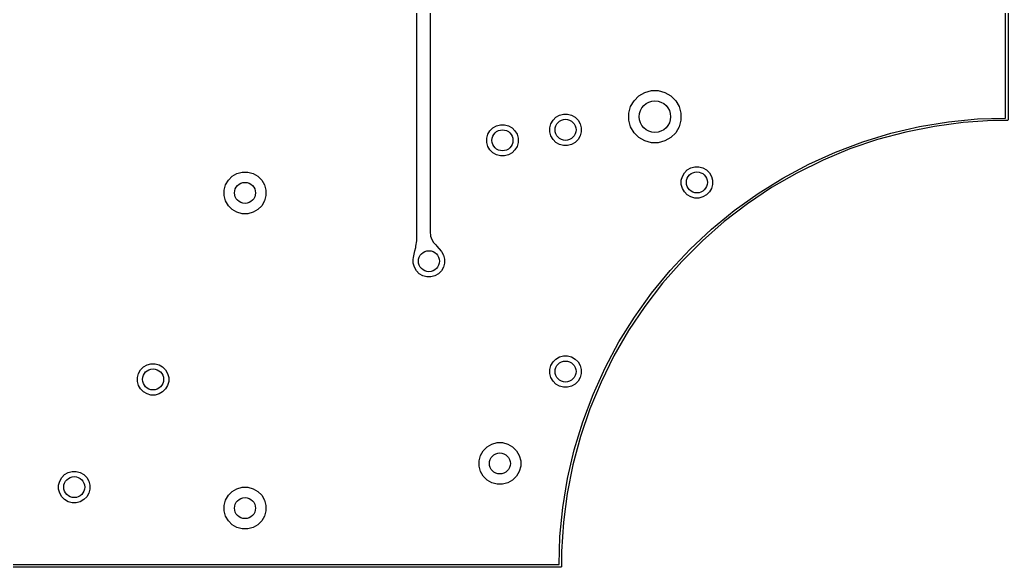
# Model space of a CAD drawing. Extents: x 89 to 178, y -115 to -57.
# Drawn here: x 159.21 to 178.03, y -115.02 to -104.61 of the extents above; entities that cross this region are included whole.
import ezdxf

# ---------------------------------------------------------------- set-up
doc = ezdxf.new("R2010")
doc.units = 0
doc.layers.add('BLACK', color=7, linetype='CONTINUOUS')

msp = doc.modelspace()

# ---------------------------------------------------------------- linework, layer by layer
at = {"layer": 'BLACK', "linetype": 'CONTINUOUS'}
for p, q in [((177.975, -106.475818), (177.975, -90.325)), ((178.025, -90.3), (178.025, -106.5)), ((166.773, -108.634367), (166.773, -93.021239)), ((167.023, -93.073015), (167.023, -108.632717)), ((170.903323, -106.145619), (170.995619, -106.053323)), ((170.995619, -106.053323), (171.108658, -105.98806)), ((171.108658, -105.98806), (171.234737, -105.954278)), ((171.234737, -105.954278), (171.365263, -105.954278)), ((171.365263, -105.954278), (171.491342, -105.98806)), ((171.491342, -105.98806), (171.604381, -106.053323)), ((171.604381, -106.053323), (171.696677, -106.145619)), ((170.804278, -106.384737), (170.83806, -106.258658)), ((170.83806, -106.258658), (170.903323, -106.145619)), ((171.696677, -106.145619), (171.76194, -106.258658)), ((171.76194, -106.258658), (171.795722, -106.384737)), ((169.361994, -106.517372), (169.417372, -106.461994)), ((169.417372, -106.461994), (169.485195, -106.422836)), ((169.485195, -106.422836), (169.560842, -106.402567)), ((169.560842, -106.402567), (169.639158, -106.402567)), ((169.639158, -106.402567), (169.714805, -106.422836)), ((169.714805, -106.422836), (169.782628, -106.461994)), ((169.782628, -106.461994), (169.838006, -106.517372)), ((170.804278, -106.515263), (170.804278, -106.384737)), ((171.795722, -106.384737), (171.795722, -106.515263)), ((168.217372, -106.661994), (168.285195, -106.622836)), ((168.285195, -106.622836), (168.360842, -106.602567)), ((168.360842, -106.602567), (168.439158, -106.602567)), ((168.439158, -106.602567), (168.514805, -106.622836)), ((168.514805, -106.622836), (168.582628, -106.661994)), ((169.302567, -106.660842), (169.322836, -106.585195)), ((169.302567, -106.739158), (169.302567, -106.660842)), ((169.322836, -106.585195), (169.361994, -106.517372)), ((169.838006, -106.517372), (169.877164, -106.585195)), ((169.877164, -106.585195), (169.897433, -106.660842)), ((169.897433, -106.660842), (169.897433, -106.739158)), ((170.83806, -106.641342), (170.804278, -106.515263)), ((170.903323, -106.754381), (170.83806, -106.641342)), ((171.76194, -106.641342), (171.696677, -106.754381)), ((171.795722, -106.515263), (171.76194, -106.641342)), ((175.793568, -106.765482), (176.336855, -106.638805)), ((176.618721, -106.633718), (176.074498, -106.741971)), ((176.336855, -106.638805), (176.887264, -106.547933)), ((177.16886, -106.561291), (176.618721, -106.633718)), ((176.887264, -106.547933), (177.442438, -106.493253)), ((177.722557, -106.525), (177.16886, -106.561291)), ((177.442438, -106.493253), (177.975, -106.475818)), ((178, -106.525), (177.722557, -106.525)), ((178.005856, -106.523097), (178, -106.525)), ((178.009567, -106.523097), (178.005856, -106.523097)), ((178.011353, -106.52131), (178.009567, -106.523097)), ((178.014695, -106.520225), (178.011353, -106.52131)), ((178.020687, -106.511976), (178.014695, -106.520225)), ((178.023097, -106.509567), (178.020687, -106.511976)), ((178.023345, -106.508317), (178.023097, -106.509567)), ((178.023776, -106.507725), (178.023345, -106.508317)), ((178.025, -106.5), (178.023776, -106.506153)), ((178.023776, -106.506153), (178.023776, -106.507725)), ((168.102567, -106.860842), (168.122836, -106.785195)), ((168.122836, -106.785195), (168.161994, -106.717372)), ((168.161994, -106.717372), (168.217372, -106.661994)), ((168.582628, -106.661994), (168.638006, -106.717372)), ((168.638006, -106.717372), (168.677164, -106.785195)), ((168.677164, -106.785195), (168.697433, -106.860842)), ((169.322836, -106.814805), (169.302567, -106.739158)), ((169.361994, -106.882628), (169.322836, -106.814805)), ((169.877164, -106.814805), (169.838006, -106.882628)), ((169.897433, -106.739158), (169.877164, -106.814805)), ((170.995619, -106.846677), (170.903323, -106.754381)), ((171.108658, -106.91194), (170.995619, -106.846677)), ((171.604381, -106.846677), (171.491342, -106.91194)), ((171.696677, -106.754381), (171.604381, -106.846677)), ((175.259729, -106.927421), (175.793568, -106.765482)), ((176.074498, -106.741971), (175.538519, -106.885586)), ((168.102567, -106.939158), (168.102567, -106.860842)), ((168.122836, -107.014805), (168.102567, -106.939158)), ((168.161994, -107.082628), (168.122836, -107.014805)), ((168.677164, -107.014805), (168.638006, -107.082628)), ((168.697433, -106.939158), (168.677164, -107.014805)), ((168.697433, -106.860842), (168.697433, -106.939158)), ((169.417372, -106.938006), (169.361994, -106.882628)), ((169.485195, -106.977164), (169.417372, -106.938006)), ((169.560842, -106.997433), (169.485195, -106.977164)), ((169.639158, -106.997433), (169.560842, -106.997433)), ((169.714805, -106.977164), (169.639158, -106.997433)), ((169.782628, -106.938006), (169.714805, -106.977164)), ((169.838006, -106.882628), (169.782628, -106.938006)), ((171.234737, -106.945722), (171.108658, -106.91194)), ((171.365263, -106.945722), (171.234737, -106.945722)), ((171.491342, -106.91194), (171.365263, -106.945722)), ((174.737624, -107.123927), (175.259729, -106.927421)), ((175.538519, -106.885586), (175.013082, -107.063948)), ((168.217372, -107.138006), (168.161994, -107.082628)), ((168.285195, -107.177164), (168.217372, -107.138006)), ((168.360842, -107.197433), (168.285195, -107.177164)), ((168.439158, -107.197433), (168.360842, -107.197433)), ((168.514805, -107.177164), (168.439158, -107.197433)), ((168.582628, -107.138006), (168.514805, -107.177164)), ((168.638006, -107.082628), (168.582628, -107.138006)), ((174.229489, -107.35416), (174.737624, -107.123927)), ((175.013082, -107.063948), (174.500434, -107.276294)), ((171.985195, -107.422836), (172.060842, -107.402567)), ((172.060842, -107.402567), (172.139158, -107.402567)), ((172.139158, -107.402567), (172.214805, -107.422836)), ((173.7375, -107.617133), (174.229489, -107.35416)), ((174.500434, -107.276294), (174.002773, -107.521713)), ((163.182659, -107.656495), (163.256495, -107.582659)), ((163.256495, -107.582659), (163.346927, -107.530448)), ((163.346927, -107.530448), (163.44779, -107.503422)), ((163.44779, -107.503422), (163.55221, -107.503422)), ((163.55221, -107.503422), (163.653073, -107.530448)), ((163.653073, -107.530448), (163.743505, -107.582659)), ((163.743505, -107.582659), (163.817341, -107.656495)), ((171.802567, -107.660842), (171.822836, -107.585195)), ((171.822836, -107.585195), (171.861994, -107.517372)), ((171.861994, -107.517372), (171.917372, -107.461994)), ((171.917372, -107.461994), (171.985195, -107.422836)), ((172.214805, -107.422836), (172.282628, -107.461994)), ((172.282628, -107.461994), (172.338006, -107.517372)), ((172.338006, -107.517372), (172.377164, -107.585195)), ((172.377164, -107.585195), (172.397433, -107.660842)), ((174.002773, -107.521713), (173.522228, -107.799156)), ((163.103422, -107.84779), (163.130448, -107.746927)), ((163.130448, -107.746927), (163.182659, -107.656495)), ((163.817341, -107.656495), (163.869552, -107.746927)), ((163.869552, -107.746927), (163.896578, -107.84779)), ((171.802567, -107.739158), (171.802567, -107.660842)), ((171.822836, -107.814805), (171.802567, -107.739158)), ((172.397433, -107.739158), (172.377164, -107.814805)), ((172.397433, -107.660842), (172.397433, -107.739158)), ((173.263764, -107.911722), (173.7375, -107.617133)), ((163.103422, -107.95221), (163.103422, -107.84779)), ((163.130448, -108.053073), (163.103422, -107.95221)), ((163.896578, -107.95221), (163.869552, -108.053073)), ((163.896578, -107.84779), (163.896578, -107.95221)), ((171.861994, -107.882628), (171.822836, -107.814805)), ((171.917372, -107.938006), (171.861994, -107.882628)), ((171.985195, -107.977164), (171.917372, -107.938006)), ((172.060842, -107.997433), (171.985195, -107.977164)), ((172.214805, -107.977164), (172.139158, -107.997433)), ((172.282628, -107.938006), (172.214805, -107.977164)), ((172.338006, -107.882628), (172.282628, -107.938006)), ((172.377164, -107.814805), (172.338006, -107.882628)), ((172.810309, -108.236663), (173.263764, -107.911722)), ((173.522228, -107.799156), (173.060857, -108.107434)), ((163.182659, -108.143505), (163.130448, -108.053073)), ((163.256495, -108.217341), (163.182659, -108.143505)), ((163.817341, -108.143505), (163.743505, -108.217341)), ((163.869552, -108.053073), (163.817341, -108.143505)), ((172.139158, -107.997433), (172.060842, -107.997433)), ((173.060857, -108.107434), (172.620637, -108.445227)), ((163.346927, -108.269552), (163.256495, -108.217341)), ((163.44779, -108.296578), (163.346927, -108.269552)), ((163.55221, -108.296578), (163.44779, -108.296578)), ((163.653073, -108.269552), (163.55221, -108.296578)), ((163.743505, -108.217341), (163.653073, -108.269552)), ((172.379077, -108.590566), (172.810309, -108.236663)), ((172.620637, -108.445227), (172.203452, -108.811088)), ((166.767402, -108.811111), (166.772661, -108.635121)), ((166.772661, -108.635121), (166.773, -108.634367)), ((167.023, -108.632717), (167.023847, -108.634555)), ((167.023847, -108.634555), (167.030673, -108.721457)), ((167.030673, -108.721457), (167.052546, -108.790158)), ((171.971915, -108.971915), (172.379077, -108.590566)), ((166.74822, -108.939897), (166.752183, -108.913294)), ((166.752183, -108.913294), (166.767401, -108.811117)), ((166.7674, -108.811117), (166.767402, -108.811111)), ((166.767401, -108.811117), (166.7674, -108.811117)), ((167.052546, -108.790158), (167.086893, -108.842637)), ((167.086893, -108.842637), (167.086895, -108.84264)), ((167.086895, -108.84264), (167.110708, -108.868534)), ((167.110708, -108.868534), (167.132002, -108.89169)), ((167.132002, -108.89169), (167.152023, -108.91253)), ((167.152023, -108.91253), (167.152696, -108.913294)), ((167.152696, -108.913294), (167.230654, -109.01002)), ((172.203452, -108.811088), (171.811088, -109.203452)), ((166.708163, -109.130022), (166.734773, -109.003028)), ((166.734773, -109.003028), (166.74822, -108.939897)), ((167.230654, -109.01002), (167.238006, -109.017372)), ((167.238006, -109.017372), (167.277164, -109.085195)), ((167.277164, -109.085195), (167.297433, -109.160842)), ((171.590566, -109.379077), (171.971915, -108.971915)), ((166.702567, -109.160842), (166.709286, -109.135764)), ((166.702567, -109.239158), (166.702567, -109.160842)), ((166.722836, -109.314805), (166.702567, -109.239158)), ((166.709286, -109.135764), (166.708163, -109.130022)), ((167.297433, -109.239158), (167.277164, -109.314805)), ((167.297433, -109.160842), (167.297433, -109.239158)), ((171.811088, -109.203452), (171.445227, -109.620637)), ((166.761994, -109.382628), (166.722836, -109.314805)), ((166.817372, -109.438006), (166.761994, -109.382628)), ((166.885195, -109.477164), (166.817372, -109.438006)), ((166.960842, -109.497433), (166.885195, -109.477164)), ((167.114805, -109.477164), (167.039158, -109.497433)), ((167.182628, -109.438006), (167.114805, -109.477164)), ((167.238006, -109.382628), (167.182628, -109.438006)), ((167.277164, -109.314805), (167.238006, -109.382628)), ((171.236663, -109.810309), (171.590566, -109.379077)), ((167.039158, -109.497433), (166.960842, -109.497433)), ((171.445227, -109.620637), (171.107434, -110.060857)), ((170.911722, -110.263764), (171.236663, -109.810309)), ((171.107434, -110.060857), (170.799156, -110.522228)), ((170.617133, -110.7375), (170.911722, -110.263764)), ((170.799156, -110.522228), (170.521713, -111.002773)), ((170.35416, -111.229489), (170.617133, -110.7375)), ((161.567372, -111.211994), (161.635195, -111.172836)), ((161.635195, -111.172836), (161.710842, -111.152567)), ((161.710842, -111.152567), (161.789158, -111.152567)), ((161.789158, -111.152567), (161.864805, -111.172836)), ((161.864805, -111.172836), (161.932628, -111.211994)), ((169.322836, -111.185195), (169.361994, -111.117372)), ((169.361994, -111.117372), (169.417372, -111.061994)), ((169.417372, -111.061994), (169.485195, -111.022836)), ((169.485195, -111.022836), (169.560842, -111.002567)), ((169.560842, -111.002567), (169.639158, -111.002567)), ((169.639158, -111.002567), (169.714805, -111.022836)), ((169.714805, -111.022836), (169.782628, -111.061994)), ((169.782628, -111.061994), (169.838006, -111.117372)), ((169.838006, -111.117372), (169.877164, -111.185195)), ((170.521713, -111.002773), (170.276294, -111.500434)), ((161.452567, -111.410842), (161.472836, -111.335195)), ((161.472836, -111.335195), (161.511994, -111.267372)), ((161.511994, -111.267372), (161.567372, -111.211994)), ((161.932628, -111.211994), (161.988006, -111.267372)), ((161.988006, -111.267372), (162.027164, -111.335195)), ((162.027164, -111.335195), (162.047433, -111.410842)), ((169.302567, -111.260842), (169.322836, -111.185195)), ((169.302567, -111.339158), (169.302567, -111.260842)), ((169.322836, -111.414805), (169.302567, -111.339158)), ((169.877164, -111.185195), (169.897433, -111.260842)), ((169.897433, -111.339158), (169.877164, -111.414805)), ((169.897433, -111.260842), (169.897433, -111.339158)), ((170.123927, -111.737624), (170.35416, -111.229489)), ((161.452567, -111.489158), (161.452567, -111.410842)), ((161.472836, -111.564805), (161.452567, -111.489158)), ((162.047433, -111.489158), (162.027164, -111.564805)), ((162.047433, -111.410842), (162.047433, -111.489158)), ((169.361994, -111.482628), (169.322836, -111.414805)), ((169.417372, -111.538006), (169.361994, -111.482628)), ((169.485195, -111.577164), (169.417372, -111.538006)), ((169.782628, -111.538006), (169.714805, -111.577164)), ((169.838006, -111.482628), (169.782628, -111.538006)), ((169.877164, -111.414805), (169.838006, -111.482628)), ((170.276294, -111.500434), (170.063948, -112.013082)), ((161.511994, -111.632628), (161.472836, -111.564805)), ((161.567372, -111.688006), (161.511994, -111.632628)), ((161.635195, -111.727164), (161.567372, -111.688006)), ((161.710842, -111.747433), (161.635195, -111.727164)), ((161.864805, -111.727164), (161.789158, -111.747433)), ((161.932628, -111.688006), (161.864805, -111.727164)), ((161.988006, -111.632628), (161.932628, -111.688006)), ((162.027164, -111.564805), (161.988006, -111.632628)), ((169.560842, -111.597433), (169.485195, -111.577164)), ((169.639158, -111.597433), (169.560842, -111.597433)), ((169.714805, -111.577164), (169.639158, -111.597433)), ((169.927421, -112.259729), (170.123927, -111.737624)), ((161.789158, -111.747433), (161.710842, -111.747433)), ((170.063948, -112.013082), (169.885586, -112.538519)), ((169.765482, -112.793568), (169.927421, -112.259729)), ((168.106495, -112.732659), (168.196927, -112.680448)), ((168.196927, -112.680448), (168.29779, -112.653422)), ((168.29779, -112.653422), (168.40221, -112.653422)), ((168.40221, -112.653422), (168.503073, -112.680448)), ((168.503073, -112.680448), (168.593505, -112.732659)), ((169.885586, -112.538519), (169.741971, -113.074498)), ((167.980448, -112.896927), (168.032659, -112.806495)), ((168.032659, -112.806495), (168.106495, -112.732659)), ((168.593505, -112.732659), (168.667341, -112.806495)), ((168.667341, -112.806495), (168.719552, -112.896927)), ((169.638805, -113.336855), (169.765482, -112.793568)), ((167.953422, -112.99779), (167.980448, -112.896927)), ((167.953422, -113.10221), (167.953422, -112.99779)), ((168.719552, -112.896927), (168.746578, -112.99779)), ((168.746578, -112.99779), (168.746578, -113.10221)), ((160.067372, -113.261994), (160.135195, -113.222836)), ((160.135195, -113.222836), (160.210842, -113.202567)), ((160.210842, -113.202567), (160.289158, -113.202567)), ((160.289158, -113.202567), (160.364805, -113.222836)), ((160.364805, -113.222836), (160.432628, -113.261994)), ((167.980448, -113.203073), (167.953422, -113.10221)), ((168.032659, -113.293505), (167.980448, -113.203073)), ((168.719552, -113.203073), (168.667341, -113.293505)), ((168.746578, -113.10221), (168.719552, -113.203073)), ((169.741971, -113.074498), (169.633718, -113.618721)), ((159.952567, -113.460842), (159.972836, -113.385195)), ((159.972836, -113.385195), (160.011994, -113.317372)), ((160.011994, -113.317372), (160.067372, -113.261994)), ((160.432628, -113.261994), (160.488006, -113.317372)), ((160.488006, -113.317372), (160.527164, -113.385195)), ((160.527164, -113.385195), (160.547433, -113.460842)), ((168.106495, -113.367341), (168.032659, -113.293505)), ((168.196927, -113.419552), (168.106495, -113.367341)), ((168.29779, -113.446578), (168.196927, -113.419552)), ((168.503073, -113.419552), (168.40221, -113.446578)), ((168.593505, -113.367341), (168.503073, -113.419552)), ((168.667341, -113.293505), (168.593505, -113.367341)), ((169.547933, -113.887264), (169.638805, -113.336855)), ((159.952567, -113.539158), (159.952567, -113.460842)), ((159.972836, -113.614805), (159.952567, -113.539158)), ((160.011994, -113.682628), (159.972836, -113.614805)), ((160.527164, -113.614805), (160.488006, -113.682628)), ((160.547433, -113.539158), (160.527164, -113.614805)), ((160.547433, -113.460842), (160.547433, -113.539158)), ((163.182651, -113.656495), (163.256487, -113.582659)), ((163.256487, -113.582659), (163.346919, -113.530448)), ((163.346919, -113.530448), (163.447782, -113.503422)), ((163.447782, -113.503422), (163.552202, -113.503422)), ((163.552202, -113.503422), (163.653065, -113.530448)), ((163.653065, -113.530448), (163.743497, -113.582659)), ((163.743497, -113.582659), (163.817333, -113.656495)), ((168.40221, -113.446578), (168.29779, -113.446578)), ((169.633718, -113.618721), (169.561291, -114.16886)), ((160.067372, -113.738006), (160.011994, -113.682628)), ((160.135195, -113.777164), (160.067372, -113.738006)), ((160.210842, -113.797433), (160.135195, -113.777164)), ((160.289158, -113.797433), (160.210842, -113.797433)), ((160.364805, -113.777164), (160.289158, -113.797433)), ((160.432628, -113.738006), (160.364805, -113.777164)), ((160.488006, -113.682628), (160.432628, -113.738006)), ((163.103414, -113.84779), (163.13044, -113.746927)), ((163.13044, -113.746927), (163.182651, -113.656495)), ((163.817333, -113.656495), (163.869544, -113.746927)), ((163.869544, -113.746927), (163.89657, -113.84779)), ((163.103414, -113.95221), (163.103414, -113.84779)), ((163.13044, -114.053073), (163.103414, -113.95221)), ((163.89657, -113.95221), (163.869544, -114.053073)), ((163.89657, -113.84779), (163.89657, -113.95221)), ((169.493253, -114.442438), (169.547933, -113.887264)), ((163.182651, -114.143505), (163.13044, -114.053073)), ((163.256487, -114.217341), (163.182651, -114.143505)), ((163.817333, -114.143505), (163.743497, -114.217341)), ((163.869544, -114.053073), (163.817333, -114.143505)), ((169.561291, -114.16886), (169.525, -114.722557)), ((163.346919, -114.269552), (163.256487, -114.217341)), ((163.447782, -114.296578), (163.346919, -114.269552)), ((163.552202, -114.296578), (163.447782, -114.296578)), ((163.653065, -114.269552), (163.552202, -114.296578)), ((163.743497, -114.217341), (163.653065, -114.269552)), ((169.475818, -114.975), (169.493253, -114.442438)), ((169.525, -114.722557), (169.525, -115)), ((169.5, -115.025), (97.5, -115.025)), ((97.524182, -114.975), (169.475818, -114.975)), ((169.506153, -115.023776), (169.5, -115.025)), ((169.507725, -115.023776), (169.506153, -115.023776)), ((169.508317, -115.023345), (169.507725, -115.023776)), ((169.509567, -115.023097), (169.508317, -115.023345)), ((169.511976, -115.020687), (169.509567, -115.023097)), ((169.520225, -115.014695), (169.511976, -115.020687)), ((169.52131, -115.011353), (169.520225, -115.014695)), ((169.523097, -115.009567), (169.52131, -115.011353)), ((169.525, -115), (169.523097, -115.005856)), ((169.523097, -115.005856), (169.523097, -115.009567))]:
    msp.add_line(p, q, dxfattribs=at)
at = {"layer": 'BLACK'}
for centre, radius in [((171.3, -106.45), 0.3), ((169.6, -106.7), 0.2), ((168.4, -106.9), 0.2), ((172.1, -107.7), 0.2), ((163.5, -107.9), 0.2), ((167, -109.2), 0.2), ((169.6, -111.3), 0.2), ((161.75, -111.45), 0.2), ((168.35, -113.05), 0.2), ((160.25, -113.5), 0.2), ((163.499992, -113.9), 0.2)]:
    msp.add_circle(centre, radius, dxfattribs=at)
at = {"layer": 'WHITE'}
for centre, radius in [((171.3, -106.45), 0.3), ((169.6, -106.7), 0.2), ((168.4, -106.9), 0.2), ((172.1, -107.7), 0.2), ((163.5, -107.9), 0.2), ((167, -109.2), 0.2), ((169.6, -111.3), 0.2), ((161.75, -111.45), 0.2), ((168.35, -113.05), 0.2), ((160.25, -113.5), 0.2), ((163.499992, -113.9), 0.2)]:
    msp.add_circle(centre, radius, dxfattribs=at)

doc.saveas('drawing.dxf')
